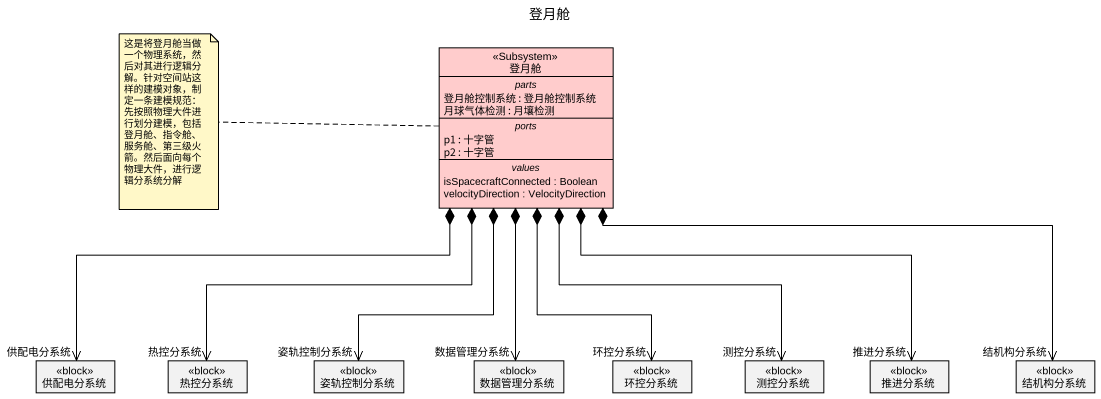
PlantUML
@startuml
title 登月舱
hide circle
hide empty members
class 登月舱 <<Subsystem>> #FFCCCC {
  -- parts --
  登月舱控制系统 : 登月舱控制系统
  月球气体检测 : 月壤检测
  -- ports --
  p1 : 十字管
  p2 : 十字管
  -- values --
  isSpacecraftConnected : Boolean
  velocityDirection : VelocityDirection
}
class 供配电分系统 <<block>>
class 热控分系统 <<block>>
class 姿轨控制分系统 <<block>>
class 数据管理分系统 <<block>>
class 环控分系统 <<block>>
class 测控分系统 <<block>>
class 推进分系统 <<block>>
class 结机构分系统 <<block>>
登月舱 *-left-> "供配电分系统" 供配电分系统
登月舱 *--> "热控分系统" 热控分系统
登月舱 *--> "姿轨控制分系统" 姿轨控制分系统
登月舱 *--> "数据管理分系统" 数据管理分系统
登月舱 *--> "环控分系统" 环控分系统
登月舱 *--> "测控分系统" 测控分系统
登月舱 *--> "推进分系统" 推进分系统
登月舱 *-right-> "结机构分系统" 结机构分系统
note left of 登月舱 : 这是将登月舱当做一个物理系统，然后对其进行逻辑分解。针对空间站这样的建模对象，制定一条建模规范：先按照物理大件进行划分建模，包括登月舱、指令舱、服务舱、第三级火箭。然后面向每个物理大件，进行逻辑分系统分解
@enduml
